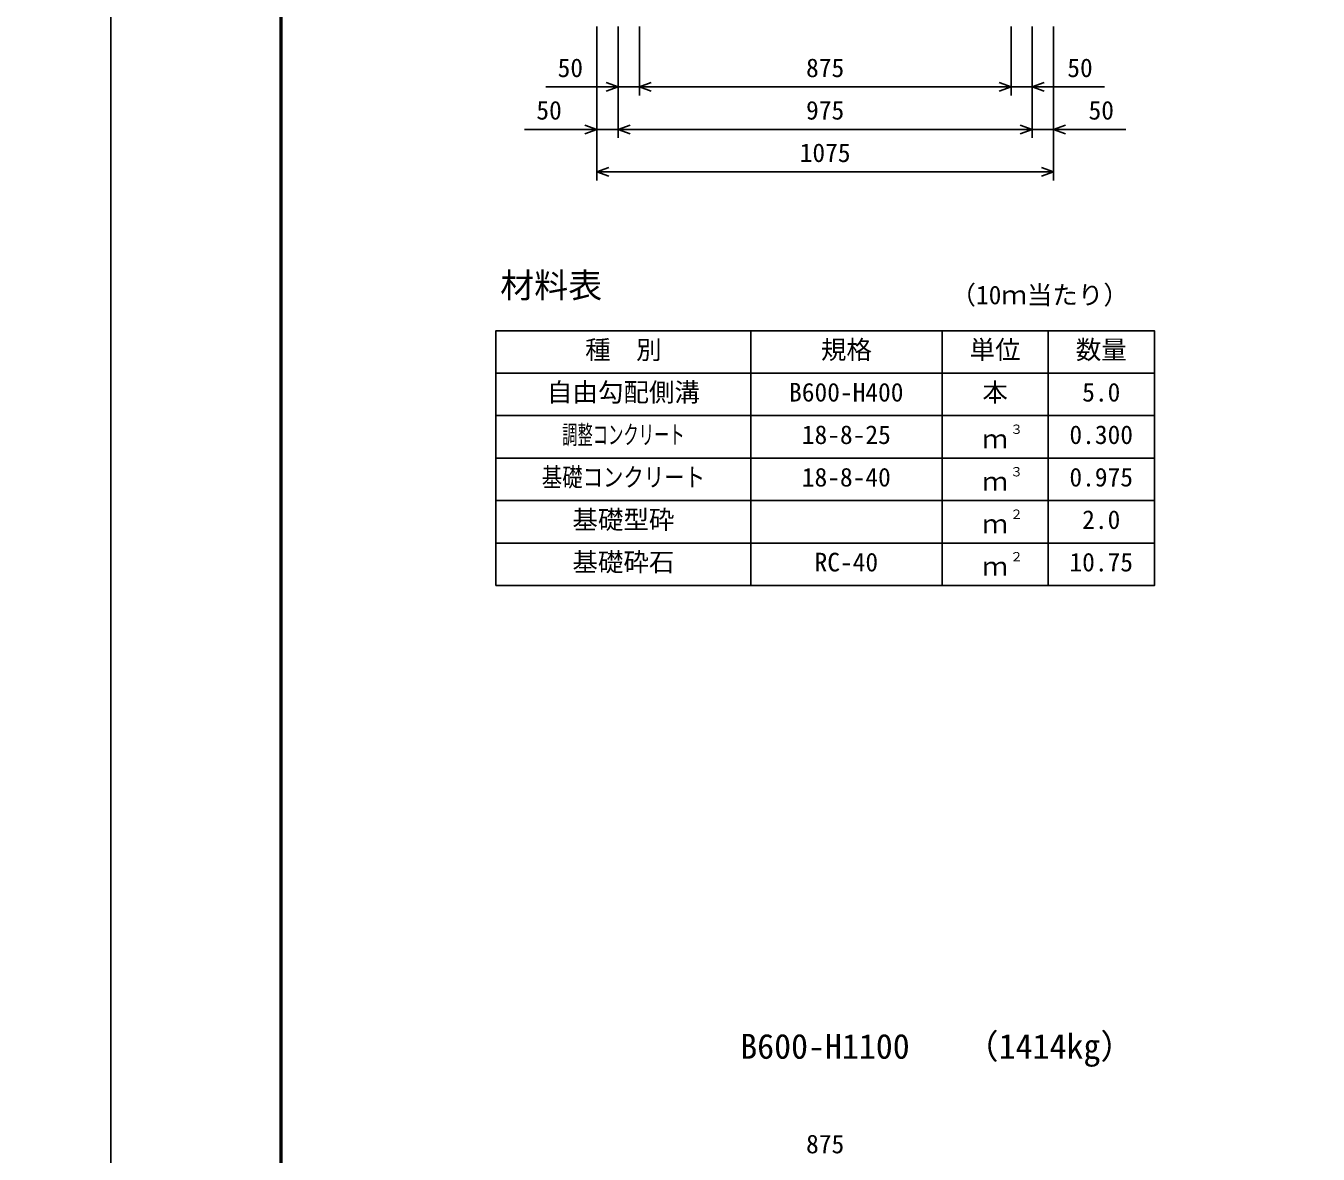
# Model space of a CAD drawing. Units: millimetres, scale not verified. Extents: x -16800 to 16800, y -5940 to 5940.
# Drawn here: x -200 to 2842, y 26 to 2683 of the extents above; entities that cross this region are included whole.
import ezdxf
from ezdxf.enums import TextEntityAlignment as Align

# ---------------------------------------------------------------- set-up
doc = ezdxf.new("R2010")
doc.units = ezdxf.units.MM
doc.header["$LTSCALE"] = 20
for name, color, linetype, lineweight in [('0-0_DIM', 7, 'Continuous', 25), ('0-1_Defpoints', 5, 'Continuous', 25), ('0-3_HYO', 3, 'Continuous', 25), ('0-4_HYO2', 4, 'Continuous', 25), ('0-6_TXT', 7, 'Continuous', 25), ('0-7_WAKU', 3, 'Continuous', 25)]:
    doc.layers.add(name, color=color, linetype=linetype, lineweight=lineweight)
doc.styles.add('ＭＳ ゴシック', font='')
doc.styles.get('ＭＳ ゴシック').set_extended_font_data('MS Gothic')

msp = doc.modelspace()

# ---------------------------------------------------------------- linework, layer by layer
at = {"layer": '0-0_DIM'}
for p, q in [((1144.28, 2319.15), (1144.28, 2681.49)), ((1194.28, 2419.15), (1194.28, 2681.49)), ((1244.28, 2519.15), (1244.28, 2681.49)), ((2119.28, 2519.15), (2119.28, 2681.49)), ((2169.28, 2419.15), (2169.28, 2681.49)), ((2219.28, 2319.15), (2219.28, 2681.49)), ((1024.28, 2539.15), (1244.28, 2539.15)), ((1244.28, 2539.15), (2119.28, 2539.15)), ((2339.28, 2539.15), (2119.28, 2539.15)), ((974.28, 2439.15), (1194.28, 2439.15)), ((1194.28, 2439.15), (2169.28, 2439.15)), ((2389.28, 2439.15), (2169.28, 2439.15)), ((1144.28, 2339.15), (2219.28, 2339.15))]:
    msp.add_line(p, q, dxfattribs=at)
for points in [[(1166.09, 2549.41), (1194.28, 2539.15), (1166.09, 2528.89)], [(1272.47, 2528.89), (1244.28, 2539.15), (1272.47, 2549.41)], [(2091.09, 2549.41), (2119.28, 2539.15), (2091.09, 2528.89)], [(2197.47, 2549.41), (2169.28, 2539.15), (2197.47, 2528.89)], [(1116.09, 2449.41), (1144.28, 2439.15), (1116.09, 2428.89)], [(1222.47, 2428.89), (1194.28, 2439.15), (1222.47, 2449.41)], [(2141.09, 2449.41), (2169.28, 2439.15), (2141.09, 2428.89)], [(2247.47, 2449.41), (2219.28, 2439.15), (2247.47, 2428.89)], [(1172.47, 2328.89), (1144.28, 2339.15), (1172.47, 2349.41)], [(2191.09, 2349.41), (2219.28, 2339.15), (2191.09, 2328.89)]]:
    msp.add_lwpolyline(points, dxfattribs=at)
at = {"layer": '0-1_Defpoints'}
for points in [[(-16800, -5940), (0, -5940), (0, 5940), (-16800, 5940)], [(0, -5940), (16800, -5940), (16800, 5940), (0, 5940)]]:
    msp.add_lwpolyline(points, close=True, dxfattribs=at)
at = {"layer": '0-3_HYO'}
for p, q in [((1506.78, 1965.2), (1506.78, 1365.2)), ((1956.78, 1965.2), (1956.78, 1365.2)), ((2206.78, 1965.2), (2206.78, 1365.2)), ((906.78, 1865.2), (2456.78, 1865.2))]:
    msp.add_line(p, q, dxfattribs=at)
msp.add_lwpolyline([(906.78, 1365.2), (2456.78, 1365.2), (2456.78, 1965.2), (906.78, 1965.2)], close=True, dxfattribs=at)
at = {"layer": '0-4_HYO2'}
for p, q in [((906.78, 1765.2), (2456.78, 1765.2)), ((906.78, 1665.2), (2456.78, 1665.2)), ((906.78, 1565.2), (2456.78, 1565.2)), ((906.78, 1465.2), (2456.78, 1465.2))]:
    msp.add_line(p, q, dxfattribs=at)
at = {"layer": '0-7_WAKU', "lineweight": 50}
msp.add_lwpolyline([(400, -5540), (16400, -5540), (16400, 5540), (400, 5540)], close=True, dxfattribs=at)

# ---------------------------------------------------------------- texts
at = {"layer": '0-0_DIM', "style": 'ＭＳ ゴシック'}
for s, p in [('50', (1051.84, 2549.15)), ('875', (1636.78, 2549.15)), ('50', (2251.72, 2549.15)), ('50', (1001.84, 2449.15)), ('975', (1636.78, 2449.15)), ('50', (2301.72, 2449.15)), ('1075', (1621.78, 2349.15)), ('875', (1636.78, 15.08))]:
    msp.add_text(s, height=43.99, dxfattribs=at).set_placement(p, align=Align.BOTTOM_LEFT)
at = {"layer": '0-6_TXT', "style": 'ＭＳ ゴシック'}
for s, height, p in [('材料表', 58.65, (916.78, 2025.2)), ('（10ｍ当たり）', 43.99, (1976.78, 2014.2)), ('種\u3000別', 43.99, (1116.78, 1885.2)), ('規格', 43.99, (1671.78, 1885.2)), ('単位', 43.99, (2021.78, 1885.2)), ('数量', 43.99, (2271.78, 1885.2)), ('自由勾配側溝', 43.99, (1026.78, 1785.2)), ('B600-H400', 43.99, (1596.78, 1785.2)), ('本', 43.99, (2051.78, 1785.2)), ('5.0', 43.99, (2286.78, 1785.2)), ('18-8-25', 43.99, (1626.78, 1685.2)), ('３', 21.99, (2117.32, 1715.57)), ('0.300', 43.99, (2256.78, 1685.2)), ('ｍ', 43.99, (2051.78, 1675.2)), ('３', 21.99, (2117.32, 1615.57)), ('18-8-40', 43.99, (1626.78, 1585.2)), ('ｍ', 43.99, (2051.78, 1575.2)), ('0.975', 43.99, (2256.78, 1585.2)), ('基礎型砕', 43.99, (1086.78, 1485.2)), ('ｍ', 43.99, (2051.78, 1475.2)), ('２', 21.99, (2117.32, 1515.57)), ('2.0', 43.99, (2286.78, 1485.2)), ('基礎砕石', 43.99, (1086.78, 1385.2)), ('RC-40', 43.99, (1656.78, 1385.2)), ('２', 21.99, (2117.32, 1415.57)), ('10.75', 43.99, (2256.78, 1385.2)), ('ｍ', 43.99, (2051.78, 1375.2)), ('B600-H1100', 58.65, (1481.78, 233.34)), ('（1414kg）', 58.65, (2010.15, 233.34))]:
    msp.add_text(s, height=height, dxfattribs=at).set_placement(p, align=Align.BOTTOM_LEFT)
for s, width, p in [('調整コンクリート', 0.6, (1062.78, 1685.2)), ('基礎コンクリート', 0.8, (1014.78, 1585.2))]:
    msp.add_text(s, height=43.99, dxfattribs=dict(at, width=width)).set_placement(p, align=Align.BOTTOM_LEFT)

doc.saveas('drawing.dxf')
